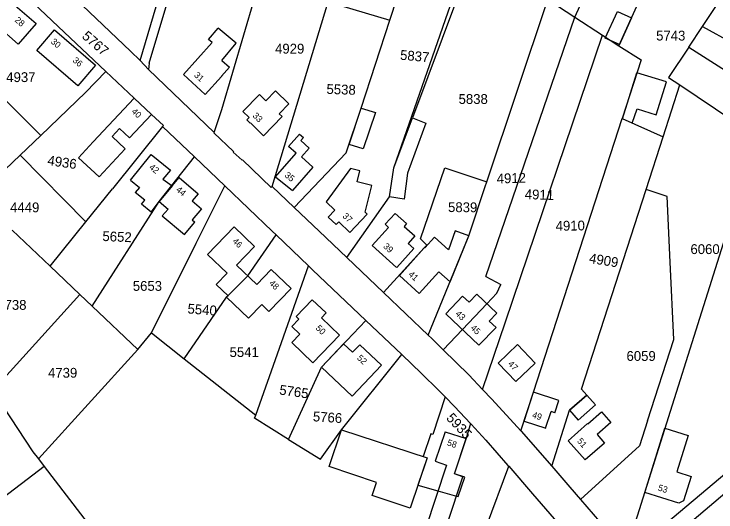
# Model space of a CAD drawing. Extents: x 191922 to 199923, y 328959 to 333350.
# Drawn here: x 197105.3 to 197298.1, y 330422.8 to 330559.7 of the extents above; entities that cross this region are included whole.
import ezdxf

# ---------------------------------------------------------------- set-up
doc = ezdxf.new("R2010")
doc.units = 0
for name, color, linetype in [('enkelbestemming', 7, 'Continuous'), ('Level 6', 7, 'Continuous'), ('maatvoering - maximum aantal wooneenheden', 7, 'Continuous'), ('recreatiewoning', 7, 'Continuous')]:
    doc.layers.add(name, color=color, linetype=linetype)

msp = doc.modelspace()

# ---------------------------------------------------------------- linework, layer by layer
at = {"layer": 'Level 6'}
for p, q in [((197142.42, 330546.15), (197155.45, 330589.98)), ((197208.55, 330558.04), (197219.06, 330590.38)), ((197087.49, 330584.7), (197117.35, 330556.29)), ((197139.92, 330546.88), (197150.83, 330583.87)), ((197274.9, 330558.66), (197285.52, 330582.08)), ((197209.64, 330517.43), (197230.56, 330577.74)), ((197231.8, 330576.93), (197214.77, 330531.19)), ((197162.34, 330533.48), (197174.58, 330575.1)), ((197294.44, 330556.29), (197305.5, 330572.95)), ((197259.36, 330558.83), (197264.56, 330570.39)), ((197112.6, 330526.33), (197072.44, 330565.93)), ((197176.18, 330512.31), (197191.54, 330563.01)), ((197191.54, 330563.01), (197208.55, 330558.04)), ((197235.16, 330513.52), (197251.89, 330563.74)), ((197251.89, 330563.74), (197259.36, 330558.83)), ((197124.09, 330562.03), (197137.26, 330549.43)), ((197200.68, 330533.83), (197208.55, 330558.04)), ((197234.91, 330487.49), (197259.36, 330558.83)), ((197259.36, 330558.83), (197266.92, 330553.86)), ((197271.39, 330550.93), (197274.9, 330558.66)), ((197117.35, 330556.29), (197130.51, 330543.86)), ((197290.62, 330550.53), (197294.44, 330556.29)), ((197294.44, 330556.29), (197367.19, 330515.87)), ((197240.26, 330475.05), (197266.92, 330553.86)), ((197266.92, 330553.86), (197271.39, 330550.93)), ((197137.26, 330549.43), (197139.92, 330546.88)), ((197271.39, 330550.93), (197277.54, 330547.13)), ((197290.62, 330550.53), (197285.1, 330542.21)), ((197290.62, 330550.53), (197358.41, 330507.78)), ((197139.92, 330546.88), (197142.24, 330544.47)), ((197142.42, 330546.15), (197142.33, 330545.27)), ((197277.54, 330547.13), (197272.32, 330530.95)), ((197124.89, 330538.13), (197130.51, 330543.86)), ((197130.51, 330543.86), (197138.25, 330536.55)), ((197142.33, 330545.27), (197142.24, 330544.47)), ((197142.24, 330544.47), (197160.27, 330527.14)), ((197285.1, 330542.21), (197288.23, 330540.18)), ((197283.61, 330525.91), (197288.23, 330540.18)), ((197288.23, 330540.18), (197309.29, 330526.01)), ((197112.6, 330526.33), (197124.89, 330538.13)), ((197138.25, 330536.55), (197143.01, 330532.1)), ((197143.01, 330532.1), (197146.34, 330529.01)), ((197160.27, 330527.14), (197162.34, 330533.48)), ((197196.55, 330521.52), (197200.68, 330533.83)), ((197209.64, 330517.43), (197214.77, 330531.19)), ((197248.02, 330455.71), (197272.32, 330530.95)), ((197272.32, 330530.95), (197283.61, 330525.91)), ((197146.08, 330528.76), (197132.28, 330511.63)), ((197146.08, 330528.76), (197146.34, 330529.01)), ((197154.83, 330520.4), (197146.08, 330528.76)), ((197106.91, 330520.87), (197112.6, 330526.33)), ((197160.14, 330527.04), (197160.27, 330527.14)), ((197160.14, 330527.04), (197165.56, 330521.89)), ((197309.29, 330526.01), (197273.39, 330411.85)), ((197278.93, 330511.42), (197283.61, 330525.91)), ((197076.12, 330491.3), (197106.91, 330520.87)), ((197106.91, 330520.87), (197124.99, 330502.57)), ((197145.11, 330508.17), (197154.83, 330520.4)), ((197154.83, 330520.4), (197163.15, 330512.45)), ((197165.56, 330521.89), (197165.43, 330521.7)), ((197165.43, 330521.7), (197167.96, 330519.52)), ((197182.23, 330506.54), (197196.55, 330521.52)), ((197167.96, 330519.52), (197168.03, 330519.6)), ((197168.03, 330519.6), (197175.91, 330512.03)), ((197208.42, 330509.46), (197209.64, 330517.43)), ((197216.9, 330497.84), (197223.62, 330517.43)), ((197223.62, 330517.43), (197235.16, 330513.52)), ((197230.19, 330498.71), (197234.93, 330512.82)), ((197234.93, 330512.82), (197234.99, 330513)), ((197234.99, 330513), (197235.16, 330513.52)), ((197124.99, 330502.57), (197132.28, 330511.63)), ((197155.27, 330496.66), (197163.15, 330512.45)), ((197163.15, 330512.45), (197176.18, 330500)), ((197175.91, 330512.03), (197176.18, 330512.31)), ((197176.18, 330512.31), (197182.23, 330506.54)), ((197261.18, 330456.56), (197278.93, 330511.42)), ((197284.67, 330509.56), (197278.93, 330511.42)), ((197196.66, 330492.77), (197208.42, 330509.46)), ((197285.53, 330491.49), (197284.67, 330509.56)), ((197126.71, 330479.42), (197145.11, 330508.17)), ((197182.23, 330506.54), (197189.09, 330500)), ((197115.16, 330490.35), (197124.99, 330502.57)), ((197104.76, 330500.23), (197115.16, 330490.35)), ((197176.18, 330500), (197177.25, 330498.97)), ((197189.09, 330500), (197196.66, 330492.77)), ((197169.46, 330487.68), (197177.25, 330498.97)), ((197177.25, 330498.97), (197186.13, 330490.49)), ((197218.69, 330496.17), (197216.9, 330497.84)), ((197219.06, 330471.4), (197230.19, 330498.71)), ((197143.01, 330472.02), (197155.27, 330496.66)), ((197206.81, 330483.1), (197217.98, 330495.38)), ((197217.98, 330495.38), (197218.69, 330496.17)), ((197196.66, 330492.77), (197206.81, 330483.1)), ((197286.54, 330470.2), (197285.53, 330491.49)), ((197115.16, 330490.35), (197123.39, 330482.54)), ((197178.16, 330467.86), (197186.13, 330490.49)), ((197186.13, 330490.49), (197187.22, 330489.45)), ((197163.68, 330481.84), (197169.46, 330487.68)), ((197187.22, 330489.45), (197187.3, 330489.39)), ((197187.3, 330489.39), (197201.95, 330475.43)), ((197234.91, 330487.49), (197239.01, 330485.29)), ((197237.91, 330482.94), (197239.01, 330485.29)), ((197099.42, 330456.14), (197123.39, 330482.54)), ((197126.71, 330479.42), (197123.39, 330482.54)), ((197151.99, 330464.94), (197163.68, 330481.84)), ((197206.81, 330483.1), (197219.06, 330471.4)), ((197235.16, 330480.03), (197237.91, 330482.94)), ((197228.46, 330472.96), (197235.16, 330480.03)), ((197139.29, 330467.44), (197126.71, 330479.42)), ((197189.76, 330462.6), (197201.95, 330475.43)), ((197201.95, 330475.43), (197211.78, 330466.06)), ((197234.02, 330456.46), (197240.26, 330475.05)), ((197223.18, 330467.38), (197228.46, 330472.96)), ((197139.29, 330467.44), (197143.01, 330472.02)), ((197143.01, 330472.02), (197151.99, 330464.94)), ((197219.06, 330471.4), (197220.02, 330470.49)), ((197220.02, 330470.49), (197223.18, 330467.38)), ((197279.33, 330447.83), (197286.54, 330470.2)), ((197111.95, 330437.43), (197139.29, 330467.44)), ((197171.68, 330449.44), (197178.16, 330467.86)), ((197223.18, 330467.38), (197230.2, 330460.46)), ((197151.99, 330464.94), (197171.68, 330449.44)), ((197195.24, 330445.41), (197211.78, 330466.06)), ((197211.78, 330466.06), (197217.24, 330460.86)), ((197180.7, 330442.74), (197189.76, 330462.6)), ((197217.24, 330460.86), (197221.89, 330456.3)), ((197230.2, 330460.46), (197234.02, 330456.46)), ((197221.89, 330456.3), (197223.73, 330454.41)), ((197234.02, 330456.46), (197236.53, 330453.83)), ((197244.51, 330445.12), (197248.02, 330455.71)), ((197257.9, 330450.76), (197262.62, 330454.91)), ((197262.62, 330454.91), (197261.18, 330456.56)), ((197223.73, 330454.41), (197220.31, 330444.07)), ((197223.73, 330454.41), (197226.25, 330451.82)), ((197236.53, 330453.83), (197244.51, 330445.12)), ((197102.21, 330451.91), (197110.47, 330439.37)), ((197102.21, 330451.91), (197110.47, 330439.37)), ((197226.25, 330451.82), (197230.7, 330447.11)), ((197171.36, 330448.55), (197171.68, 330449.44)), ((197252.99, 330435.36), (197257.9, 330450.76)), ((197180.7, 330442.74), (197171.36, 330448.55)), ((197230.7, 330447.11), (197229.45, 330442.97)), ((197230.7, 330447.11), (197230.85, 330446.95)), ((197279.33, 330447.83), (197277.13, 330441.02)), ((197189.5, 330437.27), (197195.24, 330445.41)), ((197230.85, 330446.95), (197234.92, 330442.54)), ((197219.8, 330444.24), (197217.67, 330438.02)), ((197220.31, 330444.07), (197219.8, 330444.24)), ((197244.51, 330445.12), (197244.58, 330445.05)), ((197244.58, 330445.05), (197252.99, 330435.36)), ((197180.7, 330442.74), (197189.5, 330437.27)), ((197226.27, 330433.27), (197229.45, 330442.97)), ((197234.92, 330442.54), (197240.98, 330435.59)), ((197110.47, 330439.37), (197111.95, 330437.43)), ((197110.47, 330439.37), (197111.95, 330437.43)), ((197277.13, 330441.02), (197260.94, 330426.19)), ((197111.95, 330437.43), (197113.59, 330435.29)), ((197111.95, 330437.43), (197113.59, 330435.29)), ((197218.74, 330437.67), (197216.21, 330430.18)), ((197217.67, 330438.02), (197218.74, 330437.67)), ((197240.98, 330435.59), (197241.18, 330435.35)), ((197113.59, 330435.29), (197094.9, 330421.13)), ((197113.59, 330435.29), (197126.51, 330418.36)), ((197113.59, 330435.29), (197126.51, 330418.36)), ((197235.09, 330418.86), (197241.18, 330435.35)), ((197241.18, 330435.35), (197247.72, 330427.83)), ((197252.99, 330435.36), (197257.98, 330429.61)), ((197274.15, 330411.04), (197301.07, 330433.76)), ((197274.15, 330411.04), (197301.07, 330433.76)), ((197229.08, 330432.34), (197226.27, 330433.27)), ((197227.33, 330427.04), (197229.08, 330432.34)), ((197216.21, 330430.18), (197221.75, 330428.62)), ((197221.75, 330428.62), (197226.85, 330427.18)), ((197247.72, 330427.83), (197260.48, 330413.06)), ((197257.98, 330429.61), (197260.94, 330426.19)), ((197300.51, 330427.85), (197292.16, 330420.73)), ((197226.85, 330427.18), (197227.33, 330427.04)), ((197260.94, 330426.19), (197273.35, 330411.89))]:
    msp.add_line(p, q, dxfattribs=at)
at = {"layer": 'recreatiewoning'}
for p, q in [((197101.97, 330565.16), (197111.33, 330557.07)), ((197106.43, 330551.41), (197097.07, 330559.5)), ((197267.72, 330553.08), (197271.03, 330560.42)), ((197271.03, 330560.42), (197274.9, 330558.66)), ((197111.33, 330557.07), (197106.43, 330551.41)), ((197274.9, 330558.66), (197271.57, 330551.33)), ((197111.53, 330549.63), (197116.42, 330555.32)), ((197116.42, 330555.32), (197127.69, 330545.61)), ((197158.74, 330552.68), (197161.31, 330555.77)), ((197166.27, 330551.65), (197161.31, 330555.77)), ((197159.66, 330551.9), (197151.8, 330543.02)), ((197159.66, 330551.9), (197158.74, 330552.68)), ((197162.36, 330546.95), (197166.27, 330551.65)), ((197271.57, 330551.33), (197267.72, 330553.08)), ((197122.8, 330539.93), (197111.53, 330549.63)), ((197127.69, 330545.61), (197122.8, 330539.93)), ((197162.36, 330546.95), (197164.5, 330545.09)), ((197164.5, 330545.09), (197162.23, 330542.57)), ((197272.45, 330530.89), (197276.42, 330543.54)), ((197284.53, 330541), (197276.42, 330543.54)), ((197151.8, 330543.02), (197157.82, 330537.57)), ((197162.31, 330542.5), (197157.82, 330537.57)), ((197162.23, 330542.57), (197162.31, 330542.5)), ((197281.71, 330532.01), (197284.53, 330541)), ((197138.25, 330536.55), (197127.05, 330524.56)), ((197138.25, 330536.55), (197143.01, 330532.1)), ((197137, 330525.68), (197143.01, 330532.1)), ((197197.34, 330523.85), (197200.68, 330533.83)), ((197200.68, 330533.83), (197204.55, 330532.57)), ((197204.55, 330532.57), (197201.23, 330522.63)), ((197275.11, 330529.7), (197276.44, 330533.58)), ((197276.44, 330533.58), (197281.71, 330532.01)), ((197211.37, 330522.04), (197214.77, 330531.19)), ((197214.77, 330531.19), (197218.43, 330529.71)), ((197275.11, 330529.7), (197272.45, 330530.89)), ((197132.2, 330525.99), (197134.28, 330528.22)), ((197134.28, 330528.22), (197137, 330525.68)), ((197170.26, 330529.75), (197173.78, 330526.24)), ((197218.43, 330529.71), (197213.39, 330515.91)), ((197180.7, 330523.23), (197183.71, 330526.64)), ((197183.71, 330526.64), (197184.76, 330525.71)), ((197127.05, 330524.56), (197122.99, 330520.16)), ((197135.82, 330522.61), (197132.2, 330525.99)), ((197184.76, 330525.71), (197184.03, 330524.89)), ((197184.03, 330524.89), (197186.39, 330522.8)), ((197128.67, 330514.95), (197135.82, 330522.61)), ((197182.76, 330521.4), (197180.7, 330523.23)), ((197186.39, 330522.8), (197184.26, 330520.39)), ((197201.23, 330522.63), (197197.34, 330523.85)), ((197137.26, 330514.05), (197142.98, 330521.06)), ((197142.98, 330521.06), (197148.24, 330516.77)), ((197177.08, 330514.97), (197182.76, 330521.4)), ((197184.26, 330520.39), (197187.4, 330517.61)), ((197209.64, 330517.43), (197211.37, 330522.04)), ((197122.99, 330520.16), (197128.67, 330514.95)), ((197148.24, 330516.77), (197146.17, 330514.32)), ((197187.4, 330517.61), (197181.73, 330511.18)), ((197197.74, 330517.24), (197190.98, 330508.07)), ((197200.29, 330516.62), (197197.74, 330517.24)), ((197199.56, 330513.56), (197200.29, 330516.62)), ((197208.42, 330509.46), (197209.64, 330517.43)), ((197148.72, 330512.42), (197150.67, 330514.71)), ((197150.67, 330514.71), (197155.86, 330510.29)), ((197177.08, 330514.97), (197181.73, 330511.18)), ((197213.39, 330515.91), (197212.44, 330508.82)), ((197137.26, 330514.05), (197139.76, 330512.02)), ((197146.17, 330514.32), (197148.72, 330512.42)), ((197203.58, 330512.57), (197199.56, 330513.56)), ((197139.76, 330512.02), (197138.59, 330510.63)), ((197148.72, 330512.42), (197145.11, 330508.17)), ((197201.74, 330505.17), (197203.58, 330512.57)), ((197141.2, 330508.5), (197138.59, 330510.63)), ((197155.86, 330510.29), (197154.21, 330508.35)), ((197212.44, 330508.82), (197208.42, 330509.46)), ((197140.31, 330507.38), (197141.2, 330508.5)), ((197142.97, 330505.21), (197140.31, 330507.38)), ((197142.97, 330505.21), (197145.11, 330508.17)), ((197145.11, 330508.17), (197147.59, 330506.07)), ((197154.21, 330508.35), (197156.79, 330506.16)), ((197190.98, 330508.07), (197193.4, 330505.72)), ((197147.59, 330506.07), (197146, 330504.2)), ((197156.79, 330506.16), (197154.19, 330503.1)), ((197193.4, 330505.72), (197191.6, 330503.87)), ((197202.3, 330504.63), (197201.74, 330505.17)), ((197146, 330504.2), (197152.06, 330499.05)), ((197154.19, 330503.1), (197154.95, 330502.46)), ((197191.6, 330503.87), (197193.74, 330501.8)), ((197197.53, 330499.66), (197202.3, 330504.63)), ((197207.26, 330501.9), (197209.96, 330504.85)), ((197209.96, 330504.85), (197213.08, 330502.07)), ((197152.06, 330499.05), (197154.95, 330502.46)), ((197165.75, 330501.16), (197158.45, 330493.6)), ((197165.75, 330501.16), (197171.35, 330495.77)), ((197193.74, 330501.8), (197194.5, 330502.59)), ((197194.5, 330502.59), (197197.53, 330499.66)), ((197208.18, 330501.04), (197207.26, 330501.9)), ((197213.08, 330502.07), (197212.47, 330501.29)), ((197212.47, 330501.29), (197215.38, 330498.68)), ((197203.69, 330496.03), (197208.18, 330501.04)), ((197226.43, 330500.05), (197224.6, 330494.86)), ((197230.19, 330498.71), (197226.43, 330500.05)), ((197215.38, 330498.68), (197213.51, 330496.6)), ((197220.77, 330498.35), (197218.1, 330495.37)), ((197224.6, 330494.86), (197220.77, 330498.35)), ((197225.05, 330486.08), (197230.19, 330498.71)), ((197166.4, 330490.61), (197171.35, 330495.77)), ((197203.69, 330496.04), (197210.39, 330490)), ((197217.98, 330495.38), (197211.15, 330487.84)), ((197213.51, 330496.6), (197215.08, 330495.2)), ((197218.1, 330495.37), (197217.98, 330495.38)), ((197158.45, 330493.6), (197163.78, 330488.44)), ((197215.08, 330495.2), (197210.4, 330489.99)), ((197171.94, 330485.3), (197166.4, 330490.61)), ((197175.95, 330489.49), (197171.94, 330485.3)), ((197175.95, 330489.49), (197181.38, 330484.27)), ((197163.78, 330488.44), (197160.81, 330485.37)), ((197211.15, 330487.84), (197216.62, 330482.88)), ((197216.62, 330482.88), (197221.95, 330488.84)), ((197221.95, 330488.84), (197225.05, 330486.08)), ((197160.81, 330485.37), (197164.06, 330482.23)), ((197175.26, 330477.93), (197181.38, 330484.27)), ((197164.06, 330482.23), (197163.68, 330481.84)), ((197163.68, 330481.84), (197169.67, 330476.05)), ((197223.94, 330477.23), (197228.52, 330482.15)), ((197228.52, 330482.15), (197230.35, 330480.43)), ((197230.35, 330480.43), (197232.4, 330482.63)), ((197232.4, 330482.63), (197237.88, 330477.47)), ((197182.75, 330476.5), (197187.21, 330481.16)), ((197187.21, 330481.16), (197191.01, 330477.54)), ((197169.67, 330476.05), (197173.31, 330479.82)), ((197173.31, 330479.82), (197175.26, 330477.93)), ((197183.51, 330475.77), (197182.75, 330476.5)), ((197191.01, 330477.54), (197189.73, 330476.21)), ((197189.73, 330476.21), (197194.68, 330471.42)), ((197223.94, 330477.23), (197233.01, 330468.65)), ((197235.83, 330475.29), (197237.88, 330477.47)), ((197181.57, 330473.75), (197183.51, 330475.77)), ((197237.7, 330473.5), (197235.83, 330475.29)), ((197183.76, 330471.64), (197181.57, 330473.75)), ((197233.01, 330468.65), (197237.7, 330473.5)), ((197181.57, 330469.35), (197183.76, 330471.64)), ((197194.68, 330471.42), (197187.37, 330463.79)), ((197187.37, 330463.79), (197181.57, 330469.35)), ((197189.76, 330462.6), (197195.83, 330468.99)), ((197195.83, 330468.99), (197198.24, 330466.69)), ((197198.24, 330466.69), (197200.24, 330468.79)), ((197200.24, 330468.79), (197206.21, 330463.11)), ((197238.3, 330463.72), (197243.6, 330468.8)), ((197243.6, 330468.8), (197248.46, 330463.74)), ((197198.18, 330454.6), (197189.76, 330462.6)), ((197206.21, 330463.11), (197198.18, 330454.6)), ((197238.3, 330463.72), (197243.13, 330458.62)), ((197248.46, 330463.74), (197243.13, 330458.62)), ((197245.39, 330447.76), (197248.02, 330455.71)), ((197254.94, 330453.43), (197248.02, 330455.71)), ((197262.62, 330454.91), (197257.9, 330450.76)), ((197264.99, 330452.22), (197262.62, 330454.91)), ((197253.87, 330450.07), (197254.94, 330453.43)), ((197260.28, 330448.07), (197264.99, 330452.22)), ((197251.33, 330445.84), (197252.8, 330450.43)), ((197253.87, 330450.07), (197252.8, 330450.43)), ((197257.9, 330450.76), (197260.28, 330448.07)), ((197262.92, 330446.99), (197266.68, 330450.31)), ((197266.68, 330450.31), (197269.23, 330447.42)), ((197245.39, 330447.76), (197251.34, 330445.84)), ((197257.54, 330442.4), (197262.85, 330447.08)), ((197262.85, 330447.08), (197262.92, 330446.99)), ((197269.23, 330447.42), (197265.44, 330444.07)), ((197191.83, 330435.3), (197195.24, 330445.41)), ((197195.24, 330445.41), (197218.74, 330437.67)), ((197278.53, 330428.18), (197284.07, 330445.81)), ((197284.07, 330445.81), (197290.49, 330443.78)), ((197223.75, 330444.86), (197220.97, 330436.72)), ((197223.75, 330444.86), (197229.45, 330442.97)), ((197265.44, 330444.07), (197267.49, 330441.75)), ((197226.27, 330433.27), (197229.46, 330442.95)), ((197257.54, 330442.4), (197262.2, 330437.09)), ((197267.49, 330441.75), (197262.2, 330437.09)), ((197218.74, 330437.67), (197214.06, 330423.81)), ((197224.04, 330435.68), (197216.62, 330412.87)), ((197220.97, 330436.72), (197224.04, 330435.68)), ((197204.84, 330430.9), (197191.83, 330435.3)), ((197224.38, 330419.7), (197228.61, 330432.5)), ((197228.61, 330432.5), (197226.27, 330433.27)), ((197203.64, 330427.33), (197204.84, 330430.9)), ((197214.06, 330423.81), (197203.64, 330427.33))]:
    msp.add_line(p, q, dxfattribs=at)
for points in [[(197173.78, 330526.24), (197178.91, 330531.47), (197178.08, 330532.28), (197180.73, 330534.98), (197177.09, 330538.55), (197174.45, 330535.86), (197172.72, 330537.55), (197168.13, 330532.88), (197169.83, 330531.21), (197169.23, 330530.59), (197170.17, 330529.66), (197170.26, 330529.75)], [(197290.49, 330443.78), (197287.35, 330433.84), (197291.33, 330432.58), (197289.22, 330425.89), (197287.93, 330425.22), (197278.53, 330428.18)]]:
    msp.add_lwpolyline(points, dxfattribs=at)

# ---------------------------------------------------------------- texts
at = {"layer": 'enkelbestemming'}
for s, rotation, p in [('5767', 319.0856, (197123.73, 330553.26)), ('5837', 354.9357, (197211.24, 330547.14)), ('5538', 358.1635, (197191.08, 330537.73)), ('4936', 351.8293, (197114.32, 330518.18)), ('4912', 1.6184, (197237.92, 330513.1)), ('4911', 358.1561, (197245.56, 330508.82)), ('5839', 359.4838, (197224.5, 330505.26)), ('4910', 0.9788, (197254.1, 330500.08)), ('5652', 357.361, (197129.51, 330497.31)), ('4909', 350.6603, (197263.12, 330491.31)), ('5540', 355.6321, (197152.86, 330477.38)), ('5765', 351.9268, (197178.03, 330455.11)), ('5766', 356.1936, (197187.31, 330447.75)), ('5935', 313.2986, (197223.84, 330448.45))]:
    msp.add_text(s, height=2.7, rotation=rotation, dxfattribs=at).set_placement(p)
for s, p in [('5743', (197281.68, 330552.4)), ('4929', (197176.99, 330548.81)), ('4937', (197103.13, 330540.98)), ('5838', (197227.41, 330534.97)), ('4449', (197104.19, 330505.18)), ('6060', (197291.11, 330493.7)), ('5653', (197137.9, 330483.59)), ('4738', (197100.66, 330478.37)), ('5541', (197164.49, 330465.4)), ('6059', (197273.54, 330464.33)), ('4739', (197114.61, 330459.71))]:
    msp.add_text(s, height=2.7, dxfattribs=at).set_placement(p)
at = {"layer": 'maatvoering - maximum aantal wooneenheden'}
for s, rotation, p in [('28', 319.1376, (197105.31, 330557.78)), ('30', 319.2619, (197115.23, 330551.86)), ('36', 319.2619, (197121.22, 330546.7)), ('31', 317.8381, (197154.58, 330542.66)), ('40', 316.9861, (197137.4, 330532.7)), ('33', 315.081, (197170.68, 330531.59)), ('42', 320.7671, (197142.22, 330517.3)), ('35', 320.8477, (197179.45, 330515.1)), ('44', 319.6289, (197149.61, 330511.14)), ('37', 315.9325, (197195.36, 330503.98)), ('46', 316.0947, (197165.13, 330497.03)), ('39', 317.9616, (197206.56, 330495.61)), ('41', 317.7996, (197213.47, 330487.9)), ('48', 316.0947, (197175.2, 330485.49)), ('43', 316.581, (197226.41, 330477.1)), ('50', 316.0136, (197188, 330473.16)), ('45', 316.581, (197230.54, 330473.19)), ('52', 316.4189, (197199.35, 330464.95)), ('47', 313.3773, (197240.84, 330463.37)), ('49', 342.109, (197247.47, 330448.77)), ('51', 311.1859, (197259.84, 330442.21)), ('58', 341.6195, (197224.09, 330441.17)), ('53', 342.5981, (197282.03, 330428.75))]:
    msp.add_text(s, height=1.75, rotation=rotation, dxfattribs=at).set_placement(p)

doc.saveas('drawing.dxf')
